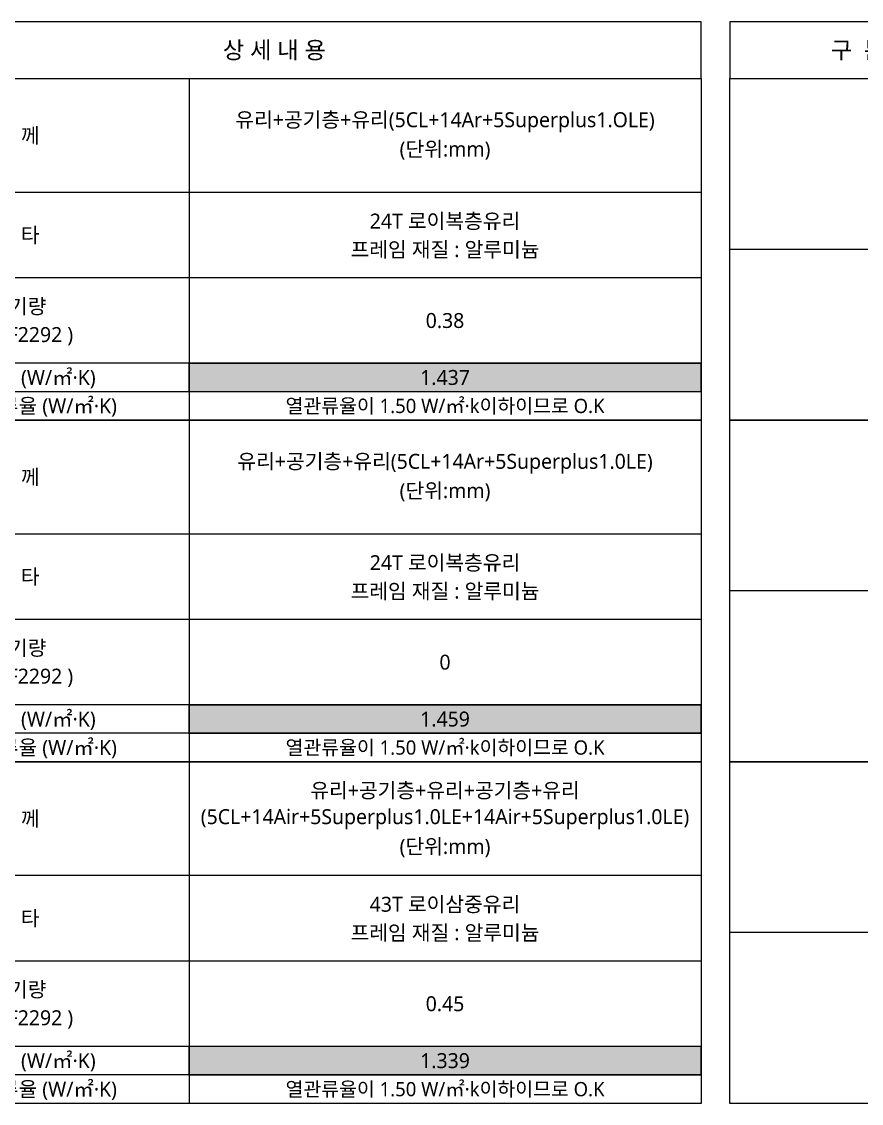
# Model space of a CAD drawing. Header units: millimetres. Extents: x 433 to 50040, y -8477 to -471.
# Drawn here: x 41185 to 44137, y -4576 to -776 of the extents above; entities that cross this region are included whole.
import ezdxf
from ezdxf.enums import TextEntityAlignment as Align

# ---------------------------------------------------------------- set-up
doc = ezdxf.new("R2010")
doc.units = ezdxf.units.MM
doc.header["$MEASUREMENT"] = 0
doc.layers.add('2', color=4, linetype='CONTINUOUS')
doc.layers.add('RXANNOT', color=4, linetype='CONTINUOUS')
for name, color, linetype, lineweight in [('A-MKXX-NAME', 3, 'CONTINUOUS', 25), ('A-XXXX-HATC', 8, 'CONTINUOUS', 18), ('A-XXXX-INSL2', 8, 'CONTINUOUS', 18), ('A-XXXX-TABL', 7, 'CONTINUOUS', 25)]:
    doc.layers.add(name, color=color, linetype=linetype, lineweight=lineweight)
doc.layers.add('A-XXXX-NPLT', color=144, linetype='CONTINUOUS', lineweight=15, plot=False)
doc.styles.add('맑은고딕', font='malgun.ttf')

# ---------------------------------------------------------------- blocks, each defined once
blk = doc.blocks.new('2')
at = {"layer": 'A-XXXX-HATC'}
h = blk.add_hatch(color=254, dxfattribs=at)
h.dxf.hatch_style = 1
h.paths.add_polyline_path([(3540, -1000), (5340, -1000), (5340, -1100), (3540, -1100)])
at = {"layer": 'A-XXXX-NPLT', "ltscale": 50}
for p, q in [((2290, -320), (950, -320)), ((2290, -440), (950, -440))]:
    blk.add_line(p, q, dxfattribs=at)
blk.add_lwpolyline([(2290, -950), (950, -950), (950, -200), (2290, -200)], close=True, dxfattribs=at)
at = {"layer": 'A-XXXX-TABL'}
for p, q in [((540, 0), (540, -1200)), ((720, 0), (720, -1200)), ((2340, 0), (2340, -1200)), ((3540, 0), (3540, -1200)), ((5340, -400), (2340, -400)), ((540, -600), (0, -600)), ((5340, -700), (2340, -700)), ((5340, -1000), (720, -1000)), ((1500, -1200), (1500, -1000)), ((5340, -1100), (2340, -1100))]:
    blk.add_line(p, q, dxfattribs=at)
for points in [[(900, -1200), (0, -1200), (0, 0), (900, 0)], [(5340, -1200), (900, -1200), (900, 0), (5340, 0)]]:
    blk.add_lwpolyline(points, close=True, dxfattribs=at)
at = {"layer": 'A-XXXX-TABL', "color": 2, "const_width": 5}
blk.add_lwpolyline([(3540, -1000), (5340, -1000), (5340, -1100), (3540, -1100)], close=True, dxfattribs=at)
at = {"layer": 'A-MKXX-NAME', "style": '맑은고딕'}
for s, p in [('두 께', (2940, -200)), ('기 타', (2940, -550)), ('통기량', (2940, -800)), ('( KS F2292 )', (2949.6, -899.2)), ('열관류율 (W/㎡·K)', (2940, -1050)), ('면적(㎡)', (1200, -1100)), ('기준 열관류율 (W/㎡·K)', (2940, -1150))]:
    blk.add_text(s, height=52.5, dxfattribs=at).set_placement(p, align=Align.MIDDLE_CENTER)
blk = doc.blocks.new('양식2')
at = {"layer": '2'}
blk.add_line((22458, -40800), (22458, -40267), dxfattribs=at)
at = {"layer": 'A-XXXX-TABL', "color": 3}
for points in [[(22458, -40267), (8218, -40267), (8218, -40800), (22458, -40800)], [(36968, -40267), (22728, -40267), (22728, -40800), (36968, -40800)]]:
    blk.add_lwpolyline(points, close=True, dxfattribs=at)
at = {"layer": 'A-XXXX-INSL2', "xscale": 2.666666666666639, "yscale": 2.666666666666639, "zscale": 2.666666666666639}
for p in [(8218, -40800), (22728, -40800), (8218, -44000), (22728, -44000), (8218, -47200), (22728, -47200)]:
    blk.add_blockref('2', p, dxfattribs=at)
at = {"layer": 'A-MKXX-NAME', "style": '맑은고딕'}
for s, p in [('상 세 내 용', (18458, -40533)), ('구  분', (23928, -40533))]:
    blk.add_text(s, height=160, dxfattribs=at).set_placement(p, align=Align.MIDDLE_CENTER)

msp = doc.modelspace()

# ---------------------------------------------------------------- block references
at = {"layer": 'RXANNOT', "xscale": 0.3750000000000039, "yscale": 0.3750000000000039, "zscale": 0.3750000000000039}
msp.add_blockref('양식2', (35151.9, 14323.5), dxfattribs=at)

# ---------------------------------------------------------------- texts
at = {"layer": 'A-MKXX-NAME', "style": '맑은고딕'}
for s, p in [('유리+공기층+유리(5CL+14Ar+5Superplus1.OLE)', (42673.5, -1126.5)), ('(단위:mm)', (42673.5, -1226.5)), ('24T 로이복층유리', (42673.5, -1476.5)), ('프레임 재질 : 알루미늄', (42673.5, -1576.5)), ('0.38', (42673.5, -1826.5)), ('유리+공기층+유리(5CL+14Ar+5Superplus1.0LE)', (42673.5, -2326.5)), ('(단위:mm)', (42673.5, -2426.5)), ('24T 로이복층유리', (42673.5, -2676.5)), ('프레임 재질 : 알루미늄', (42673.5, -2776.5)), ('0', (42673.5, -3026.5)), ('유리+공기층+유리+공기층+유리', (42673.5, -3476.5)), ('(5CL+14Air+5Superplus1.0LE+14Air+5Superplus1.0LE)', (42673.5, -3576.5)), ('(단위:mm)', (42673.5, -3676.5)), ('43T 로이삼중유리', (42673.5, -3876.5)), ('프레임 재질 : 알루미늄', (42673.5, -3976.5)), ('0.45', (42673.5, -4226.5))]:
    msp.add_text(s, height=52.5, dxfattribs=at).set_placement(p, align=Align.MIDDLE)
at = {"layer": 'A-MKXX-NAME', "color": 1, "style": '맑은고딕'}
for s, p in [('1.437', (42673.5, -2026.5)), ('1.459', (42673.5, -3226.5)), ('1.339', (42673.5, -4426.5))]:
    msp.add_text(s, height=52.5, dxfattribs=at).set_placement(p, align=Align.MIDDLE)
at = {"layer": 'A-MKXX-NAME', "style": '맑은고딕'}
for p in [(42673.5, -2126.5), (42673.5, -3326.5), (42673.5, -4526.5)]:
    msp.add_text('열관류율이 1.50 W/㎡·k이하이므로 O.K', height=50, dxfattribs=at).set_placement(p, align=Align.MIDDLE_CENTER)

doc.saveas('drawing.dxf')
